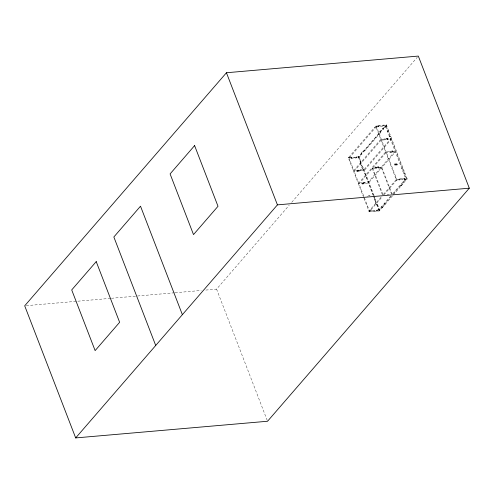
<?xml version="1.0" encoding="UTF-8"?>
<svg xmlns="http://www.w3.org/2000/svg" width="494" height="494" viewBox="0 0 494 494"><rect width="100%" height="100%" fill="white"/><g stroke="black" fill="none" stroke-linecap="round" stroke-linejoin="round"><path stroke-width="0.37" stroke-dasharray="2.47 1.85" d="M378.176 168.034L377.873 167.25L378.274 166.781L378.577 167.565L378.176 168.034L375.823 168.238L375.712 167.219L376.014 168.003M357.675 170.158L357.273 170.621L357.576 171.412L357.977 170.949L357.675 170.158L357.267 170.621L359.823 170.393L360.225 169.93M394.687 165.163L395.089 164.693L397.645 164.471L397.349 163.712L394.792 163.934L394.391 164.397L394.687 165.163L397.238 164.94L397.645 164.471M205.831 290.064L216.576 289.132L289.206 205.232M291.726 202.318L417.313 57.236M363.695 197.538L348.363 157.808L376.107 125.76L386.327 124.871L407.198 178.964L400.646 185.738L400.344 184.947L401.109 184.886L401.412 185.67L400.615 185.658M407.198 178.964L396.978 179.853L396.571 180.316L375.99 126.97L376.391 126.507L378.966 126.328L378.651 125.525L378.25 125.989L378.571 126.779L378.947 126.285M376.409 126.55L349.06 158.142L351.617 157.919L351.327 157.117L348.758 157.351M351.327 157.117L350.919 157.586L351.222 158.376L351.617 157.882L359.292 157.24L361.985 154.128L361.682 153.344L360.916 153.406L361.219 154.196L361.985 154.128M349.344 160.346L349.752 159.883M374.149 195.748L363.349 167.756L362.176 168.281L360.151 163.026L361.318 162.495L358.99 156.456L356.421 156.691L356.032 157.141L356.335 157.932L351.215 158.346M378.25 125.989L383.381 125.55L383.764 125.081L384.073 125.884M356.335 157.932L356.73 157.438L356.433 156.672M360.916 153.406L363.609 150.3L364.374 150.232L364.677 151.016L363.911 151.084L363.609 150.3M386.611 125.618L383.523 129.249L383.227 128.452L382.455 128.526L379.75 131.651L380.534 131.565L380.818 132.373L364.677 151.016M348.363 157.808L358.588 156.919L386.327 124.871M359.564 159.457L359.972 158.994M360.151 163.026L361.318 162.495M385.011 138.579L384.61 139.049L384.925 139.87L385.314 139.364L387.889 139.185L387.568 138.357L385.011 138.579L385.332 139.407M357.965 170.912L357.563 171.375L360.132 171.19L360.521 170.689M358.545 170.504L358.953 170.035M385.888 138.938L386.289 138.468M387.568 138.357L387.166 138.826L387.481 139.654L387.889 139.185L387.469 139.611M362.182 168.287L363.349 167.756M390.279 136.634L390.674 136.146L389.513 136.702L390.279 136.634L402.443 168.151L401.678 168.219L402.845 167.688L402.443 168.151M382.344 194.605L372.272 168.522L372.68 168.053L375.718 167.787L375.409 166.984L378.447 166.719L378.762 167.522L378.355 167.991L378.046 167.188L378.447 166.719M372.272 168.522L375.317 168.256L375.008 167.454L375.409 166.984M375.508 167.454L375.915 166.984L376.218 167.775L375.811 168.238M375.317 168.256L375.718 167.787M390.291 151.133L389.896 151.621L390.192 152.387L390.593 151.917L393.15 151.695L392.847 150.911L390.291 151.133L390.593 151.917M362.534 183.515L362.145 184.027L364.702 183.805L365.091 183.293L364.794 182.533L364.399 183.015L361.843 183.237L362.133 183.984L362.553 183.558L362.244 182.761L358.7 183.083L385.635 151.967L395.089 151.145L368.154 182.261L362.244 182.761L361.843 183.237L364.393 183.002L364.702 183.805M363.115 183.113L363.516 182.644M391.47 152.276L391.872 151.806M392.847 150.911L392.452 151.405L392.749 152.164L393.15 151.695M378.355 167.991L381.399 167.725L381.8 167.262L392.137 194.049M395.96 165.052L396.367 164.582M369.598 195.729L370.006 195.266L367.45 195.488L367.048 195.951L367.363 196.779M394.391 164.397L396.948 164.175L397.349 163.712M348.77 157.339L369.351 210.685L376.996 210.012L377.311 210.784L376.91 211.247L376.607 210.463L379.17 210.265L379.571 209.802L377.54 204.522L376.366 205.053L374.341 199.798L375.508 199.267L374.421 196.451M375.508 199.267L374.341 199.798M395.595 177.778L395.997 177.309M381.257 196.902L368.95 211.154L371.507 210.932L371.908 210.463L372.204 211.222M383.258 194.587L396.287 179.532L406.506 178.643L403.802 181.773L403.036 181.841L403.339 182.626L404.104 182.558L403.802 181.773M363.973 198.255L369.216 211.84L382.029 197.032M384.036 194.716L396.565 180.242L399.127 180.094L399.51 179.569M376.366 205.053L377.54 204.522M404.104 173.005L403.703 173.474L404.87 172.943L404.104 173.005L402.073 167.738M403.956 178.871L404.24 179.649L404.642 179.186L404.345 178.42L399.232 178.859L398.831 179.334L399.127 180.094M403.944 178.89L404.345 178.414M405.815 176.889L406.216 176.42M376.879 211.173L377.268 210.722M404.617 179.124L404.228 179.575L406.79 179.427L404.469 173.406M373.649 196.501L378.799 209.839L390.748 196.032M392.767 193.697L405.728 178.729L385.456 126.192L358.527 157.308L373.378 195.791M381.763 207.437L382.56 207.449L382.257 206.665L379.157 210.24L376.607 210.463L377.021 210.024L379.571 209.802M384.486 204.405L384.184 203.614L384.95 203.553L391.514 195.97M393.533 193.636L401.109 184.886M369.216 211.84L379.435 210.95L382.529 207.369M385.221 204.263L392.798 195.507M393.304 194.926L401.381 185.59M382.56 207.449L385.252 204.337L384.95 203.553M401.412 185.67L404.104 182.558M386.629 125.661L384.054 125.84L383.684 126.334L383.363 125.544M375.99 126.97L386.228 126.131M383.529 129.243L382.757 129.317L382.461 128.52M380.837 132.349L380.053 132.435L379.769 131.632M375.008 167.454L378.046 167.188M376.218 167.775L378.577 167.565M378.762 167.522L381.8 167.262M357.273 170.621L359.83 170.405L360.132 171.19M401.665 168.201L402.437 168.133M403.135 181.718L403.907 181.656M387.037 194.5L388.994 194.327M385.252 204.337L384.456 204.325L381.794 207.517L381.492 206.727L382.257 206.665M378.799 209.839L379.565 209.771M368.938 211.129L371.494 210.907L371.797 211.691L372.161 211.166L377.311 210.784M26.238 305.675L110.662 298.339M111.428 298.271L136.758 296.073M137.523 296.005L174.363 292.8M175.129 292.732L201.225 290.466M386.209 126.081L388.253 131.379L387.481 131.429L388.648 130.898L388.253 131.379L388.648 130.898L387.889 130.984L389.914 136.233M396.948 164.175L397.238 164.94M394.792 163.934L395.089 164.693M399.238 178.865L399.529 179.631M376.107 125.76L396.978 179.853M374.798 127.273L375.1 128.057M381.399 167.725L391.736 194.519M372.68 168.053L383.017 194.846M358.588 156.919L373.445 195.439M373.723 196.155L379.435 210.95M360.231 169.936L360.534 170.726M370.241 209.623L370.519 210.333M216.576 289.132L267.557 421.252M380.775 139.382L353.846 170.492L364.066 169.603L390.995 138.493L380.775 139.382M381.078 140.166L354.149 171.276L364.368 170.393L391.297 139.277L381.078 140.166M385.938 152.757L359.008 183.867L368.456 183.046L395.391 151.936L385.938 152.757"/><path stroke-width="0.74" d="M226.443 72.748L24.7 305.811L75.681 437.925L267.557 421.252L469.3 188.189L418.319 56.075L226.443 72.748L277.424 204.868L75.681 437.925M277.424 204.868L469.3 188.189M182.372 314.672L140.512 206.196L113.848 236.997L155.709 345.473M194.599 145.607L170.09 173.919L193.5 234.594L218.008 206.282L194.599 145.607M96.219 261.616L71.71 289.929L95.126 350.604L119.634 322.292L96.219 261.616"/></g></svg>
